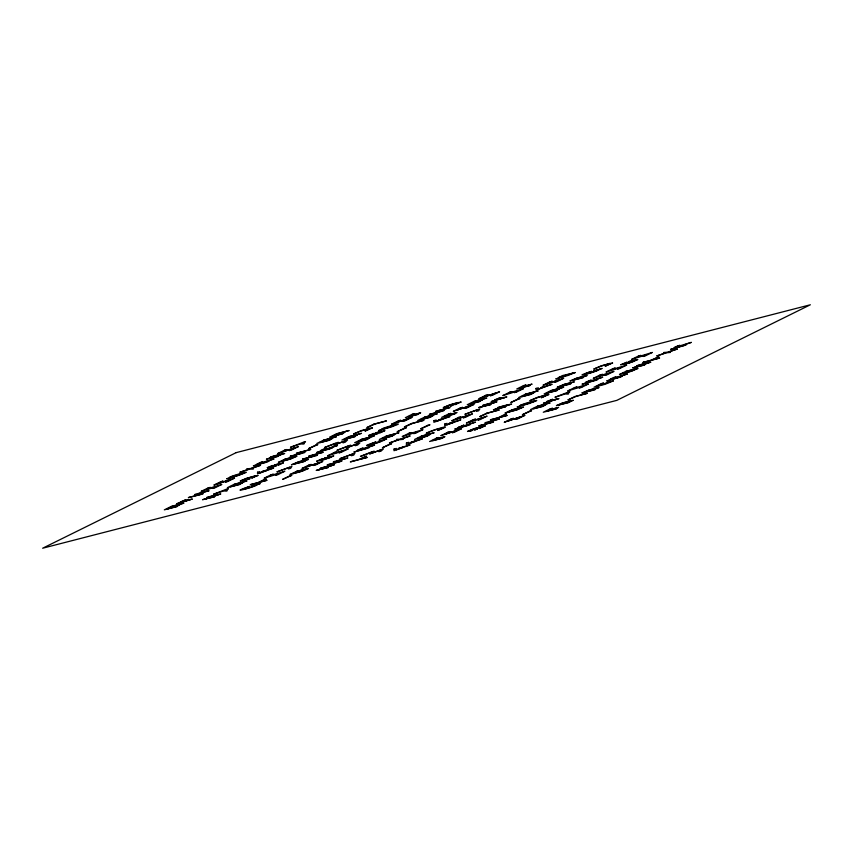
<?xml version="1.0" encoding="UTF-8"?>
<svg xmlns="http://www.w3.org/2000/svg" width="853" height="853" viewBox="0 0 853 853"><rect width="100%" height="100%" fill="white"/><g stroke="black" fill="none" stroke-linecap="round" stroke-linejoin="round"><path stroke-width="1.28" d="M442.696 428.003L437.664 430.488C459.98 421.894 427.374 431.362 426.18 433.441L435.414 429.709L442.707 427.993M461.302 426.415L464.011 425.071L458.232 427.385L468.009 425.103L454.745 429.112L468.02 425.455L470.429 424.431L467.934 424.741L475.494 422.118L465.322 425.38M235.567 476.283L243.67 473.074L229.745 477.264C231.302 475.729 257.638 468.617 240.695 474.524A14.65 0.97 -15.8 0 1 239.682 475.068L226.642 478.789L234.927 476.464M638.247 366.086L634.963 367.291L644.815 364.903L632.606 367.91L650.882 362.194L646.798 362.909A12.177 0.81 -15.8 0 0 637.575 365.468L636.679 365.756L637.841 365.606A17.476 1.162 -15.8 0 1 640.155 364.892L648.291 362.898L639.036 365.702M391.762 426.297L395.675 424.869L381.749 429.059C383.306 427.534 409.643 420.412 392.7 426.329A14.65 0.97 -15.8 0 1 391.687 426.863L378.647 430.584L391.708 426.308M530.161 402.733L534.063 401.315L520.138 405.495C521.695 403.97 548.031 396.858 531.088 402.765A14.65 0.97 -15.8 0 1 530.076 403.309L517.046 407.03L530.108 402.755M500.988 398.255L494.676 399.886L500.455 397.573L497.747 398.916L504.454 397.594L491.189 401.603L506.863 396.933L501.767 397.871M570.977 400.931L563.78 403.33L573.365 400.313L562.415 402.936L556.391 405.612L567.735 402.829L570.017 402.019L558.736 404.908L562.809 403.011L570.977 400.931M257.585 472.189L257.51 473.863L273.664 468.052L262.809 471.229L262.042 471.613L266.637 470.429L259.824 472.988L259.888 471.602L257.585 472.189M394.065 449.03L393.99 450.704L410.144 444.893L399.289 448.07L398.522 448.454L403.117 447.271L396.304 449.83L396.368 448.443L394.065 449.03M406.454 442.92L406.38 444.584L422.534 438.773L411.679 441.95L410.901 442.334L415.496 441.15L408.683 443.72L408.747 442.323L406.454 442.92M433.953 420.646L433.878 422.31L450.032 416.509L439.178 419.676L438.41 420.06L443.006 418.876L436.192 421.446L436.256 420.049L433.953 420.646M444.776 423.994L444.69 425.658L460.844 419.847L450 423.024L449.222 423.408L453.817 422.224L447.004 424.783L447.068 423.397L444.776 423.994M536.057 388.403L535.972 390.077L552.126 384.266L541.282 387.443L540.503 387.827L545.099 386.644L538.286 389.203L538.35 387.816L536.057 388.403M204.901 499.048L214.743 496.702L202.524 499.709L218.208 494.697L210.073 496.691A17.476 1.162 -15.8 0 0 207.759 497.406L206.597 497.555L207.492 497.267A12.177 0.81 -15.8 0 1 216.715 494.697L220.799 493.983L204.901 499.048M268.791 458.519L278.632 456.174L266.413 459.191L282.108 454.18L273.962 456.174A17.476 1.162 -15.8 0 0 271.659 456.888L270.497 457.027L271.382 456.75A12.177 0.81 -15.8 0 1 280.605 454.18L284.689 453.465L268.898 458.456M318.585 469.768L328.426 467.423L316.207 470.44L331.902 465.418L323.756 467.423A17.476 1.162 -15.8 0 0 321.453 468.126L320.291 468.276L321.176 467.998A12.177 0.81 -15.8 0 1 330.399 465.429L334.483 464.714L318.585 469.768M481.103 406.87L490.944 404.525L478.725 407.542L494.409 402.531L486.274 404.525A17.476 1.162 -15.8 0 0 483.96 405.239L482.798 405.378L483.694 405.1A12.177 0.81 -15.8 0 1 492.917 402.531L497 401.816L481.103 406.87M495.753 409.141L505.584 406.796L493.365 409.803L509.06 404.791L500.914 406.785A17.476 1.162 -15.8 0 0 498.61 407.499L497.448 407.649L498.344 407.371A12.177 0.81 -15.8 0 1 507.556 404.802L511.651 404.087L495.753 409.141M257.83 484.44C254.631 487.308 225.256 494.537 249.598 486.455C228.071 494.644 266.765 482.467 251.539 486.114L260.218 483.555L257.83 484.44M283.409 462.838L278.942 464.906L277.897 465.045L281.042 463.574L274.208 464.981L283.409 462.838M308.455 459.415L298.976 461.814L293.805 464.064L305.299 461.1L302.698 462.027L291.427 464.768L298.497 461.782L308.455 459.415M333.651 455.939L328.405 458.381L327.36 458.53L331.284 456.675L324.46 458.082L333.651 455.939M384.746 430.712L380.278 432.77L379.233 432.908L382.379 431.437L375.544 432.844L384.746 430.712M384.33 439.871C381.131 442.739 351.756 449.968 376.088 441.897C354.549 450.096 393.318 437.888 378.039 441.555L386.708 438.996L384.33 439.871M574.144 381.931L564.665 384.33L559.504 386.59L570.998 383.615L568.386 384.554L557.126 387.294L564.196 384.298L574.144 381.931M586.917 375.629L577.438 378.028L572.32 380.246L583.772 377.314L581.16 378.242L569.9 380.982L576.969 377.986L586.917 375.629M599.776 369.296C596.578 372.164 567.202 379.393 591.534 371.322C569.719 379.542 609.255 367.163 593.485 370.97L602.154 368.421L599.776 369.296M598.849 387.657L589.37 390.056L584.198 392.305L595.693 389.331L593.091 390.269L581.831 393.009L588.89 390.013L598.849 387.657M637.671 359.539L632.425 361.981L631.38 362.12L635.304 360.265L628.469 361.672L637.671 359.539M289.359 467.359L288.378 468.937L290.67 468.34L291.897 466.378L276.894 471.89L289.359 467.359M352.374 454.148L351.393 455.726L353.696 455.129L354.923 453.167L339.91 458.679L352.374 454.148M477.349 409.803L476.369 411.37L478.661 410.783L479.887 408.822L464.885 414.323L477.349 409.803M257.905 475.484L251.646 478.117C264.462 471.88 239.789 481.007 240.162 481.071L246.634 478.224L257.905 475.484M267.32 467.657L276.809 465.589L269.537 467.113L273.056 465.525L271.99 465.674L267.32 467.657M316.794 461.142L326.272 459.074L319.065 460.567L323.298 458.626L322.231 458.775L316.794 461.142M372.43 427.875L365.009 431.074C381.813 423.173 352.438 434.113 353.526 434.038L361.171 430.616L372.43 427.875M368.656 435.52L378.146 433.452L370.98 435.041L374.392 433.399L373.326 433.537L368.656 435.52M460.993 402.051L454.734 404.685C467.561 398.447 442.888 407.574 443.251 407.638L449.734 404.791L460.993 402.051M485.24 425.914L478.981 428.537C491.808 422.31 467.135 431.437 467.497 431.501L473.98 428.654L485.24 425.914M548.714 394.555L541.303 397.765C558.097 389.853 528.721 400.793 529.82 400.718L537.454 397.295L548.714 394.555M612.582 363.015L605.161 366.214C621.954 358.313 592.579 369.253 593.677 369.178L601.312 365.756L612.582 363.015M620.803 364.732L630.292 362.664L623.021 364.188L627.307 362.226L626.241 362.376L620.803 364.732M335.506 443.485L333.726 445.17L344.687 441.118L342.917 442.814L345.209 442.217L347.587 439.956L336.615 444.018L338.396 442.323L336.103 442.92L324.535 447.537L335.506 443.485M347.853 446.343L346.073 448.038L357.044 443.976L355.264 445.671L357.556 445.074L359.934 442.814L348.962 446.876L350.743 445.181L348.45 445.778L336.892 450.395L347.853 446.343M371.407 452.357L369.626 454.052L380.598 449.989L378.817 451.685L381.11 451.088L383.487 448.827L372.516 452.89L374.296 451.194L372.004 451.791L360.446 456.408L371.407 452.357M189.963 499.719L176.71 503.728L192.383 499.048L183.256 501.031L185.965 499.698L180.186 502.012L189.963 499.719M266.594 461.868L253.341 465.877L266.605 462.219L269.015 461.196L266.531 461.505L274.08 458.882L259.898 463.179L262.607 461.846L260.304 462.433L256.828 464.16L266.594 461.868M330.004 448.465L316.751 452.474L330.015 448.817L332.425 447.793L329.93 448.113L337.489 445.49L323.298 449.776L326.006 448.443L323.714 449.03L320.227 450.757L330.004 448.465M367.089 448.07L353.835 452.079L367.099 448.422L369.509 447.399L367.025 447.708L374.584 445.085L360.392 449.382L363.101 448.038L360.798 448.635L357.322 450.352L367.089 448.07M556.572 399.279L543.308 403.288L558.992 398.607L549.865 400.59L552.573 399.247L546.794 401.56L556.572 399.279M595.277 380.15L582.023 384.159L595.287 380.513L597.697 379.489L595.202 379.798L602.762 377.175L588.57 381.472L591.289 380.129L588.986 380.726L585.499 382.443L595.277 380.15M620.014 376.898L606.75 380.907L620.024 377.25L622.434 376.226L619.939 376.536L627.499 373.913L613.307 378.21L616.015 376.877L613.723 377.463L610.236 379.18L620.014 376.898M683.871 345.358L670.618 349.367L683.882 345.71L686.292 344.687L683.807 344.996L691.356 342.373L677.165 346.67L679.884 345.326L677.581 345.923L674.094 347.64L683.871 345.358M575.221 372.548L569.825 374.67A14.65 0.97 -15.8 0 1 568.812 375.213L555.783 378.935L572.811 373.219L558.875 377.41L562.745 375.491L575.221 372.548M294.552 456.899L290.233 458.946L281.469 461.345L284.998 459.596L282.695 460.193L278.398 462.315L290.521 459.063L296.972 456.227L284.593 459.255L294.552 456.899M306.099 469.107L301.77 471.165L293.016 473.554L296.535 471.816L294.242 472.413L289.945 474.535L302.069 471.272L308.519 468.436L296.14 471.474L306.099 469.107M521.119 407.702L516.801 409.749L508.036 412.148L511.565 410.41L509.262 410.997L504.965 413.119L517.089 409.866L523.539 407.03L511.16 410.058L521.119 407.702M613.307 380.907L605.022 384.319L593.987 387.219L601.333 383.583L603.636 382.986L597.057 386.238L610.887 381.579L606.291 382.762L607.069 382.379L613.307 380.907M635.613 369.061L631.295 371.119L622.53 373.507L626.059 371.769L623.756 372.366L619.459 374.488L631.583 371.226L638.033 368.4L625.654 371.428L635.613 369.061M236.174 452.634L42.65 548.223L616.826 400.366L810.35 304.777L236.174 452.634M189.099 497.331L188.332 497.715L202.108 494.164L203.27 493.588L197.971 493.77L209.081 490.72L195.294 494.271L194.527 494.655L200.583 494.377L189.099 497.331M208.068 487.969L201.105 491.403L215.681 486.924L212.589 488.449L214.881 487.852L221.844 484.419L207.268 488.908L210.36 487.372L208.068 487.969M220.842 481.657L213.879 485.101L230.928 479.386L225.363 482.137L227.655 481.55L234.618 478.106L217.568 483.822L223.134 481.06L220.842 481.657M284.699 450.117L277.737 453.551L294.797 447.846L289.22 450.597L291.513 450L298.486 446.567L281.426 452.271L287.003 449.52L284.699 450.117M171.282 506.405L164.32 509.849L176.955 506.597L177.723 506.213L167.391 508.868L179.674 504.976L170.483 507.343L172.807 506.192L183.917 503.153L171.282 506.405M303.22 442.323L290.51 447.249L300.181 444.093L304.286 443.699L302.026 443.453L305.513 441.737L303.22 442.323M290.862 456.035L290.084 456.408L303.871 452.868L305.033 452.293L299.723 452.463L310.833 449.424L297.057 452.975L296.279 453.348L302.346 453.071L290.862 456.035M234.34 484.216L227.378 487.66L240.002 484.408L240.781 484.024L230.449 486.69L242.732 482.787L233.541 485.154L235.865 484.014L246.975 480.964L234.34 484.216M323.745 440.063L316.783 443.496L329.407 440.244L330.186 439.86L319.854 442.526L332.137 438.634L322.946 441.001L325.27 439.849L336.381 436.8L323.745 440.063M336.519 433.75L329.557 437.194L342.181 433.942L342.959 433.559L332.627 436.214L344.911 432.322L335.719 434.689L338.044 433.537L349.154 430.498L336.519 433.75M243.222 480.378L242.444 480.761L245.515 479.791L243.222 480.378M268.364 467.956L267.586 468.34L270.657 467.369L268.364 467.956M226.162 489.345L213.453 494.26L223.134 491.115L227.239 490.72L224.979 490.475L228.455 488.758L226.162 489.345M315.567 445.181L308.605 448.625L317.86 444.594L315.567 445.181M247.807 479.194L247.039 479.578L250.11 478.608L247.807 479.194M272.96 466.772L272.182 467.156L275.252 466.186L272.96 466.772M250.974 484.419L250.206 484.803L267.053 480.282L260.165 482.052L266.36 478.991L264.057 479.589L257.862 482.649L250.974 484.419M271.083 474.758L264.121 478.192L278.707 473.714L275.604 475.238L277.907 474.652L284.87 471.208L270.284 475.697L273.386 474.161L271.083 474.758M303.21 458.893L302.442 459.266L316.218 455.726L317.38 455.15L312.081 455.321L323.18 452.282L309.404 455.833L308.626 456.216L314.693 455.928L303.21 458.893M373.838 424.144L366.875 427.577L375.363 423.93L386.473 420.881L373.838 424.144M348.866 436.608L341.904 440.052L354.539 436.8L355.306 436.416L344.975 439.071L357.258 435.179L348.067 437.546L350.391 436.395L361.501 433.356L348.866 436.608M308.989 465.002L302.015 468.436L319.075 462.731L313.499 465.482L315.802 464.885L322.765 461.452L305.705 467.156L311.281 464.405L308.989 465.002M334.525 452.378L327.563 455.822L342.138 451.333L339.046 452.868L341.339 452.271L348.312 448.827L333.726 453.316L336.828 451.791L334.525 452.378M398.394 420.838L391.42 424.282L408.48 418.567L402.904 421.318L405.207 420.732L412.17 417.288L395.11 423.003L400.686 420.241L398.394 420.838M361.608 439.274L354.645 442.718L367.27 439.466L368.048 439.082L357.716 441.747L369.999 437.845L360.808 440.212L363.133 439.071L374.243 436.022L361.608 439.274M412.308 414.227L405.346 417.671L417.981 414.419L418.748 414.036L408.416 416.701L420.7 412.809L411.509 415.166L414.611 413.641L412.308 414.227M369.701 435.819L368.922 436.203L371.993 435.233L369.701 435.819M289.572 475.942L282.599 479.386L291.865 475.356L289.572 475.942M374.296 434.635L373.518 435.019L376.589 434.049L374.296 434.635M327.915 464.608L327.147 464.992L340.923 461.441L342.085 460.865L336.775 461.046L347.885 457.997L334.109 461.548L333.331 461.931L339.398 461.644L327.915 464.608M411.317 423.546L404.354 426.99L412.841 423.333L423.952 420.294L411.317 423.546M430.093 414.131L429.315 414.515L443.102 410.975L444.264 410.4L438.954 410.57L450.064 407.531L436.288 411.082L435.51 411.455L441.577 411.178L430.093 414.131M386.345 436.022L379.382 439.455L392.007 436.203L392.785 435.819L382.453 438.485L394.736 434.593L385.545 436.96L387.87 435.808L398.98 432.759L386.345 436.022M424.666 417.096L417.693 420.529L430.328 417.277L431.106 416.893L420.764 419.559L433.047 415.667L423.866 418.023L426.18 416.882L437.29 413.833L424.666 417.096M446.311 406.945L445.533 407.318L448.603 406.348L446.311 406.945M404.098 428.334L397.135 431.778L406.401 427.737L404.098 428.334M450.906 405.761L450.128 406.145L453.199 405.164L450.906 405.761M351.127 461.558L350.359 461.942L367.206 457.421L360.318 459.191L366.513 456.131L358.015 459.778L351.127 461.558M409.173 433.153L402.211 436.597L416.786 432.108L413.694 433.644L415.987 433.047L422.949 429.613L408.374 434.092L411.466 432.567L409.173 433.153M460.257 407.926L453.295 411.359L470.355 405.655L464.778 408.406L467.071 407.819L474.044 404.375L456.984 410.08L462.561 407.329L460.257 407.926M485.805 395.302L478.842 398.746L495.892 393.041L490.326 395.792L492.618 395.195L499.591 391.762L482.531 397.466L488.108 394.715L485.805 395.302M448.635 413.94L441.673 417.373L454.308 414.121L455.075 413.737L444.744 416.403L457.027 412.511L447.836 414.878L450.938 413.342L448.635 413.94M474.183 401.315L467.22 404.759L479.844 401.507L480.623 401.123L470.291 403.789L482.574 399.886L473.383 402.253L475.707 401.113L486.818 398.063L474.183 401.315M389.373 444.296L382.4 447.74L391.666 443.709L389.373 444.296M427.684 425.37L420.721 428.814L429.987 424.783L427.684 425.37M458.69 417.384L451.727 420.828L468.787 415.112L463.211 417.874L465.503 417.277L472.477 413.833L455.417 419.548L460.993 416.797L458.69 417.384M509.785 392.156L502.812 395.589L517.398 391.111L514.295 392.636L516.598 392.049L523.561 388.605L508.985 393.094L512.077 391.559L509.785 392.156M421.521 436.022L414.558 439.455L427.193 436.203L427.961 435.819L417.629 438.485L429.912 434.593L420.721 436.96L423.045 435.808L434.156 432.759L421.521 436.022M523.699 385.545L516.737 388.989L529.372 385.737L530.139 385.353L519.808 388.019L532.091 384.117L522.9 386.484L526.002 384.959L523.699 385.545M447.793 432.268L440.83 435.712L457.89 429.997L452.314 432.759L454.606 432.162L461.58 428.718L444.52 434.433L450.096 431.682L447.793 432.268M473.34 419.655L466.378 423.099L483.427 417.384L477.861 420.134L480.154 419.548L487.116 416.104L470.067 421.819L475.633 419.058L473.34 419.655M549.972 381.803L543.009 385.247L560.069 379.532L554.493 382.283L556.785 381.696L563.758 378.252L546.698 383.967L552.275 381.206L549.972 381.803M486.69 413.193L479.717 416.637L488.215 412.991L499.314 409.941L486.69 413.193M436.555 438.09L429.592 441.534L442.227 438.282L442.995 437.898L432.663 440.564L444.946 436.661L435.755 439.028L438.858 437.504L436.555 438.09M525.576 394.118L518.613 397.562L531.248 394.31L532.016 393.926L521.684 396.592L533.967 392.7L524.776 395.056L527.101 393.915L538.211 390.866L525.576 394.118M517.782 399.055L510.819 402.499L520.085 398.468L517.782 399.055M491.125 419.559L490.347 419.943L507.204 415.422L500.306 417.192L506.501 414.131L504.208 414.729L498.013 417.789L491.125 419.559M479.503 425.572L478.725 425.956L492.501 422.406L493.663 421.83L488.364 422.011L499.474 418.962L485.688 422.512L484.92 422.896L490.987 422.619L479.503 425.572M551.091 390.482L544.118 393.926L556.753 390.674L557.531 390.29L547.189 392.945L559.472 389.053L550.292 391.42L552.616 390.269L563.716 387.23L551.091 390.482M470.557 430.797L469.79 431.181L472.861 430.211L470.557 430.797M475.153 429.624L474.375 429.997L477.445 429.027L475.153 429.624M511.203 418.876L504.24 422.31L521.29 416.605L515.724 419.356L518.016 418.759L524.979 415.326L507.93 421.03L513.495 418.279L511.203 418.876M574.677 387.518L567.714 390.962L582.29 386.473L579.198 387.998L581.49 387.411L588.453 383.967L573.877 388.456L576.969 386.931L574.677 387.518M600.224 374.904L593.251 378.337L607.837 373.859L604.734 375.384L607.037 374.798L614 371.354L599.424 375.842L602.517 374.307L600.224 374.904M612.998 368.592L606.025 372.036L620.611 367.547L617.508 369.072L619.811 368.485L626.774 365.041L612.198 369.53L615.29 368.006L612.998 368.592M638.534 355.978L631.572 359.412L646.147 354.933L643.055 356.458L645.348 355.872L652.321 352.428L637.735 356.917L640.838 355.381L638.534 355.978M537.507 406.145L530.545 409.589L543.169 406.337L543.947 405.953L533.615 408.619L545.899 404.717L536.708 407.084L539.032 405.943L550.142 402.893L537.507 406.145M529.329 411.274L522.367 414.718L531.622 410.688L529.329 411.274M567.65 392.348L554.94 397.274L564.611 394.118L568.716 393.723L566.456 393.478L569.943 391.762L567.65 392.348M643.546 362.184L642.778 362.568L659.625 358.047L652.737 359.827L658.932 356.767L650.434 360.414L643.546 362.184M550.249 408.822L543.276 412.255L555.911 409.003L556.689 408.619L546.346 411.285L558.63 407.393L549.449 409.76L552.541 408.224L550.249 408.822M574.826 396.538L567.863 399.982L576.351 396.325L587.461 393.286L574.826 396.538M249.033 469.086L239.81 472.285L249.481 469.139L253.586 468.745L251.326 468.5L260.549 465.301L250.878 468.446L246.773 468.851L249.033 469.086M398.66 439.711L389.437 442.91L399.108 439.753L403.213 439.359L400.953 439.114L410.176 435.915L400.505 439.071L396.4 439.466L398.66 439.711M665.916 352.769L656.693 355.968L666.374 352.811L670.479 352.417L668.219 352.172L677.442 348.973L667.76 352.129L663.666 352.524L665.916 352.769"/></g></svg>
